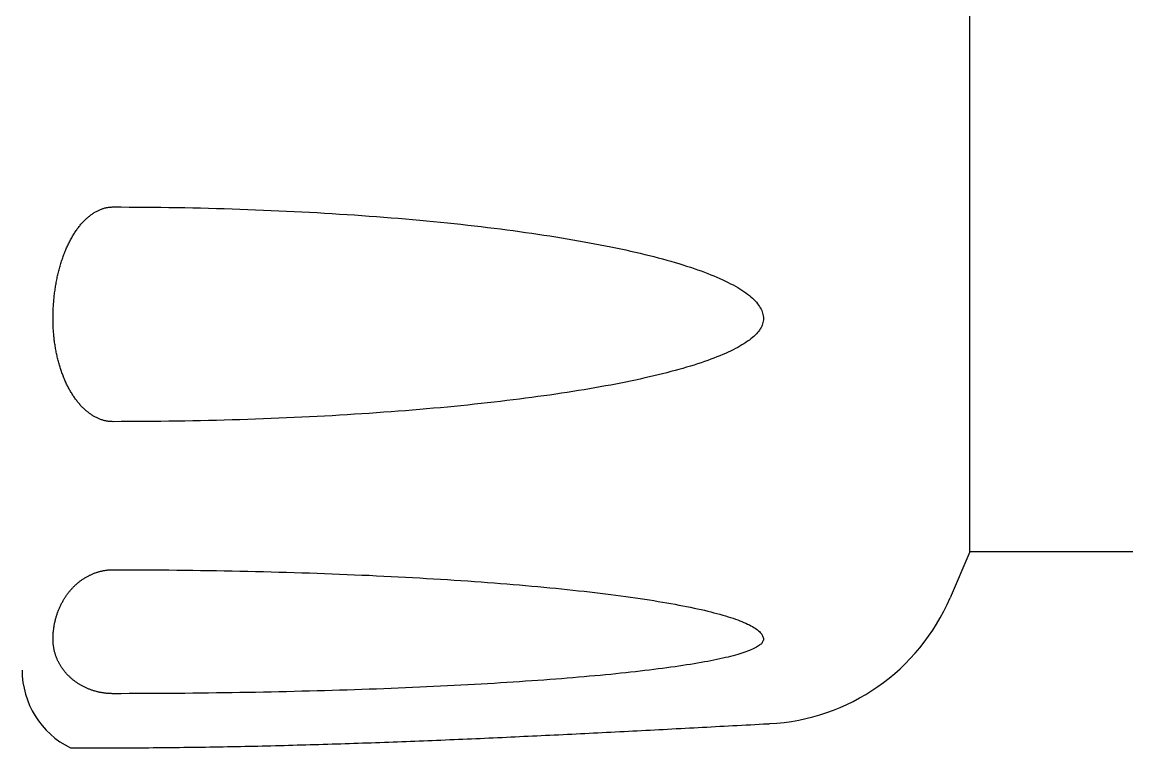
# Model space of a CAD drawing. Extents: x 71 to 290, y 122 to 219.
# Drawn here: x 151.58 to 177.86, y 157.62 to 174.88 of the extents above; entities that cross this region are included whole.
import ezdxf

# ---------------------------------------------------------------- set-up
doc = ezdxf.new("R2010")
doc.units = 0
doc.layers.get('0').update_dxf_attribs({"linetype": 'CONTINUOUS'})

msp = doc.modelspace()

# ---------------------------------------------------------------- linework, layer by layer
at = {"linetype": 'CONTINUOUS'}
for p, q in [((174.121, 162.287), (174.121, 178.242)), ((174.121, 162.287), (173.652, 161.192)), ((210.824, 162.287), (174.121, 162.287)), ((169.213, 158.194), (169.355, 158.201))]:
    msp.add_line(p, q, dxfattribs=at)
for points in [[(152.315, 167.829, 0), (152.316, 167.862, 0), (152.316, 167.894, 0), (152.316, 167.927, 0), (152.317, 167.959, 0), (152.318, 167.992, 0), (152.319, 168.024, 0), (152.321, 168.057, 0), (152.322, 168.089, 0), (152.324, 168.122, 0), (152.326, 168.154, 0), (152.328, 168.186, 0), (152.331, 168.219, 0), (152.334, 168.251, 0), (152.336, 168.283, 0), (152.34, 168.315, 0), (152.343, 168.347, 0), (152.346, 168.379, 0), (152.35, 168.411, 0), (152.354, 168.443, 0), (152.358, 168.475, 0), (152.363, 168.506, 0), (152.367, 168.538, 0), (152.372, 168.569, 0), (152.377, 168.6, 0), (152.382, 168.631, 0), (152.388, 168.662, 0), (152.393, 168.693, 0), (152.399, 168.724, 0), (152.405, 168.755, 0), (152.411, 168.785, 0), (152.418, 168.816, 0), (152.424, 168.846, 0), (152.431, 168.876, 0), (152.438, 168.906, 0), (152.445, 168.935, 0), (152.453, 168.965, 0), (152.46, 168.994, 0), (152.468, 169.024, 0), (152.476, 169.053, 0), (152.484, 169.081, 0), (152.492, 169.11, 0), (152.501, 169.139, 0), (152.51, 169.167, 0), (152.519, 169.195, 0), (152.528, 169.223, 0), (152.537, 169.25, 0), (152.546, 169.278, 0), (152.556, 169.305, 0), (152.566, 169.332, 0), (152.576, 169.359, 0), (152.586, 169.385, 0), (152.596, 169.412, 0), (152.607, 169.438, 0), (152.618, 169.464, 0), (152.629, 169.489, 0), (152.64, 169.515, 0), (152.651, 169.54, 0), (152.662, 169.564, 0), (152.674, 169.589, 0), (152.685, 169.613, 0), (152.697, 169.637, 0), (152.709, 169.661, 0), (152.721, 169.685, 0), (152.734, 169.708, 0), (152.746, 169.731, 0), (152.759, 169.753, 0), (152.772, 169.776, 0), (152.784, 169.798, 0), (152.797, 169.819, 0), (152.811, 169.841, 0), (152.824, 169.862, 0), (152.837, 169.883, 0), (152.851, 169.903, 0), (152.865, 169.924, 0), (152.879, 169.944, 0), (152.893, 169.963, 0), (152.907, 169.982, 0), (152.921, 170.001, 0), (152.936, 170.02, 0), (152.95, 170.038, 0), (152.965, 170.056, 0), (152.979, 170.074, 0), (152.994, 170.091, 0), (153.009, 170.108, 0), (153.024, 170.125, 0), (153.04, 170.141, 0), (153.055, 170.157, 0), (153.07, 170.172, 0), (153.086, 170.187, 0), (153.101, 170.202, 0), (153.117, 170.217, 0), (153.133, 170.231, 0), (153.149, 170.245, 0), (153.165, 170.258, 0), (153.181, 170.271, 0), (153.197, 170.284, 0), (153.213, 170.296, 0), (153.229, 170.308, 0), (153.246, 170.319, 0), (153.262, 170.331, 0), (153.279, 170.341, 0), (153.295, 170.352, 0), (153.312, 170.362, 0), (153.329, 170.372, 0), (153.346, 170.381, 0), (153.362, 170.39, 0), (153.379, 170.398, 0), (153.396, 170.406, 0), (153.413, 170.414, 0), (153.43, 170.421, 0), (153.448, 170.428, 0), (153.465, 170.435, 0), (153.482, 170.441, 0), (153.499, 170.447, 0), (153.516, 170.452, 0), (153.534, 170.457, 0), (153.551, 170.462, 0), (153.569, 170.466, 0), (153.586, 170.47, 0), (153.603, 170.473, 0), (153.621, 170.476, 0), (153.638, 170.479, 0), (153.656, 170.481, 0), (153.673, 170.483, 0), (153.691, 170.484, 0), (153.708, 170.485, 0), (153.726, 170.486, 0), (153.743, 170.486, 0)], [(153.743, 170.486, 0), (153.933, 170.486, 0), (154.123, 170.485, 0), (154.313, 170.484, 0), (154.502, 170.483, 0), (154.692, 170.481, 0), (154.881, 170.479, 0), (155.071, 170.476, 0), (155.26, 170.473, 0), (155.448, 170.47, 0), (155.637, 170.466, 0), (155.825, 170.462, 0), (156.013, 170.457, 0), (156.201, 170.452, 0), (156.388, 170.447, 0), (156.575, 170.441, 0), (156.761, 170.435, 0), (156.947, 170.428, 0), (157.133, 170.421, 0), (157.318, 170.414, 0), (157.502, 170.406, 0), (157.686, 170.398, 0), (157.869, 170.39, 0), (158.052, 170.381, 0), (158.234, 170.372, 0), (158.415, 170.362, 0), (158.596, 170.352, 0), (158.776, 170.341, 0), (158.955, 170.331, 0), (159.133, 170.319, 0), (159.311, 170.308, 0), (159.487, 170.296, 0), (159.663, 170.284, 0), (159.838, 170.271, 0), (160.012, 170.258, 0), (160.185, 170.245, 0), (160.357, 170.231, 0), (160.528, 170.217, 0), (160.699, 170.202, 0), (160.868, 170.187, 0), (161.036, 170.172, 0), (161.202, 170.157, 0), (161.368, 170.141, 0), (161.533, 170.125, 0), (161.696, 170.108, 0), (161.858, 170.091, 0), (162.019, 170.074, 0), (162.179, 170.056, 0), (162.338, 170.038, 0), (162.495, 170.02, 0), (162.651, 170.001, 0), (162.805, 169.982, 0), (162.958, 169.963, 0), (163.11, 169.944, 0), (163.261, 169.924, 0), (163.41, 169.903, 0), (163.557, 169.883, 0), (163.703, 169.862, 0), (163.848, 169.841, 0), (163.991, 169.819, 0), (164.132, 169.798, 0), (164.272, 169.776, 0), (164.41, 169.753, 0), (164.547, 169.731, 0), (164.682, 169.708, 0), (164.815, 169.685, 0), (164.947, 169.661, 0), (165.077, 169.637, 0), (165.205, 169.613, 0), (165.332, 169.589, 0), (165.457, 169.564, 0), (165.58, 169.54, 0), (165.701, 169.515, 0), (165.821, 169.489, 0), (165.939, 169.464, 0), (166.054, 169.438, 0), (166.169, 169.412, 0), (166.281, 169.385, 0), (166.391, 169.359, 0), (166.499, 169.332, 0), (166.606, 169.305, 0), (166.71, 169.278, 0), (166.813, 169.25, 0), (166.913, 169.223, 0), (167.012, 169.195, 0), (167.109, 169.167, 0), (167.203, 169.139, 0), (167.296, 169.11, 0), (167.386, 169.081, 0), (167.475, 169.053, 0), (167.561, 169.024, 0), (167.645, 168.994, 0), (167.728, 168.965, 0), (167.808, 168.935, 0), (167.886, 168.906, 0), (167.962, 168.876, 0), (168.035, 168.846, 0), (168.107, 168.816, 0), (168.176, 168.785, 0), (168.243, 168.755, 0), (168.309, 168.724, 0), (168.371, 168.693, 0), (168.432, 168.662, 0), (168.49, 168.631, 0), (168.547, 168.6, 0), (168.601, 168.569, 0), (168.652, 168.538, 0), (168.702, 168.506, 0), (168.749, 168.475, 0), (168.794, 168.443, 0), (168.837, 168.411, 0), (168.877, 168.379, 0), (168.916, 168.347, 0), (168.951, 168.315, 0), (168.985, 168.283, 0), (169.016, 168.251, 0), (169.045, 168.219, 0), (169.072, 168.186, 0), (169.096, 168.154, 0), (169.119, 168.122, 0), (169.138, 168.089, 0), (169.156, 168.057, 0), (169.171, 168.024, 0), (169.184, 167.992, 0), (169.194, 167.959, 0), (169.202, 167.927, 0), (169.208, 167.894, 0), (169.212, 167.862, 0), (169.213, 167.829, 0)], [(153.743, 165.381, 0), (153.726, 165.382, 0), (153.708, 165.382, 0), (153.691, 165.383, 0), (153.673, 165.384, 0), (153.656, 165.386, 0), (153.638, 165.388, 0), (153.621, 165.39, 0), (153.603, 165.393, 0), (153.586, 165.396, 0), (153.569, 165.4, 0), (153.551, 165.404, 0), (153.534, 165.408, 0), (153.516, 165.412, 0), (153.499, 165.417, 0), (153.482, 165.423, 0), (153.465, 165.428, 0), (153.448, 165.434, 0), (153.43, 165.441, 0), (153.413, 165.448, 0), (153.396, 165.455, 0), (153.379, 165.462, 0), (153.362, 165.47, 0), (153.346, 165.478, 0), (153.329, 165.487, 0), (153.312, 165.496, 0), (153.295, 165.505, 0), (153.279, 165.515, 0), (153.262, 165.524, 0), (153.246, 165.535, 0), (153.229, 165.545, 0), (153.213, 165.556, 0), (153.197, 165.568, 0), (153.181, 165.579, 0), (153.165, 165.591, 0), (153.149, 165.604, 0), (153.133, 165.616, 0), (153.117, 165.629, 0), (153.101, 165.643, 0), (153.086, 165.656, 0), (153.07, 165.67, 0), (153.055, 165.685, 0), (153.04, 165.699, 0), (153.024, 165.714, 0), (153.009, 165.73, 0), (152.994, 165.745, 0), (152.979, 165.761, 0), (152.965, 165.777, 0), (152.95, 165.794, 0), (152.936, 165.811, 0), (152.921, 165.828, 0), (152.907, 165.845, 0), (152.893, 165.863, 0), (152.879, 165.881, 0), (152.865, 165.899, 0), (152.851, 165.918, 0), (152.837, 165.937, 0), (152.824, 165.956, 0), (152.811, 165.976, 0), (152.797, 165.995, 0), (152.784, 166.015, 0), (152.772, 166.036, 0), (152.759, 166.056, 0), (152.746, 166.077, 0), (152.734, 166.098, 0), (152.721, 166.12, 0), (152.709, 166.141, 0), (152.697, 166.163, 0), (152.685, 166.185, 0), (152.674, 166.208, 0), (152.662, 166.23, 0), (152.651, 166.253, 0), (152.64, 166.276, 0), (152.629, 166.3, 0), (152.618, 166.323, 0), (152.607, 166.347, 0), (152.596, 166.371, 0), (152.586, 166.395, 0), (152.576, 166.42, 0), (152.566, 166.444, 0), (152.556, 166.469, 0), (152.546, 166.494, 0), (152.537, 166.519, 0), (152.528, 166.545, 0), (152.519, 166.571, 0), (152.51, 166.596, 0), (152.501, 166.623, 0), (152.492, 166.649, 0), (152.484, 166.675, 0), (152.476, 166.702, 0), (152.468, 166.728, 0), (152.46, 166.755, 0), (152.453, 166.782, 0), (152.445, 166.81, 0), (152.438, 166.837, 0), (152.431, 166.865, 0), (152.424, 166.892, 0), (152.418, 166.92, 0), (152.411, 166.948, 0), (152.405, 166.976, 0), (152.399, 167.004, 0), (152.393, 167.033, 0), (152.388, 167.061, 0), (152.382, 167.09, 0), (152.377, 167.118, 0), (152.372, 167.147, 0), (152.367, 167.176, 0), (152.363, 167.205, 0), (152.358, 167.234, 0), (152.354, 167.263, 0), (152.35, 167.293, 0), (152.346, 167.322, 0), (152.343, 167.351, 0), (152.34, 167.381, 0), (152.336, 167.41, 0), (152.334, 167.44, 0), (152.331, 167.47, 0), (152.328, 167.5, 0), (152.326, 167.529, 0), (152.324, 167.559, 0), (152.322, 167.589, 0), (152.321, 167.619, 0), (152.319, 167.649, 0), (152.318, 167.679, 0), (152.317, 167.709, 0), (152.316, 167.739, 0), (152.316, 167.769, 0), (152.316, 167.799, 0), (152.315, 167.829, 0)], [(169.213, 167.829, 0), (169.212, 167.799, 0), (169.208, 167.769, 0), (169.202, 167.739, 0), (169.194, 167.709, 0), (169.184, 167.679, 0), (169.171, 167.649, 0), (169.156, 167.619, 0), (169.138, 167.589, 0), (169.119, 167.559, 0), (169.096, 167.529, 0), (169.072, 167.5, 0), (169.045, 167.47, 0), (169.016, 167.44, 0), (168.985, 167.41, 0), (168.951, 167.381, 0), (168.916, 167.351, 0), (168.877, 167.322, 0), (168.837, 167.293, 0), (168.794, 167.263, 0), (168.749, 167.234, 0), (168.702, 167.205, 0), (168.652, 167.176, 0), (168.601, 167.147, 0), (168.547, 167.118, 0), (168.49, 167.09, 0), (168.432, 167.061, 0), (168.371, 167.033, 0), (168.309, 167.004, 0), (168.243, 166.976, 0), (168.176, 166.948, 0), (168.107, 166.92, 0), (168.035, 166.892, 0), (167.962, 166.865, 0), (167.886, 166.837, 0), (167.808, 166.81, 0), (167.728, 166.782, 0), (167.645, 166.755, 0), (167.561, 166.728, 0), (167.475, 166.702, 0), (167.386, 166.675, 0), (167.296, 166.649, 0), (167.203, 166.623, 0), (167.109, 166.596, 0), (167.012, 166.571, 0), (166.913, 166.545, 0), (166.813, 166.519, 0), (166.71, 166.494, 0), (166.606, 166.469, 0), (166.499, 166.444, 0), (166.391, 166.42, 0), (166.281, 166.395, 0), (166.169, 166.371, 0), (166.054, 166.347, 0), (165.939, 166.323, 0), (165.821, 166.3, 0), (165.701, 166.276, 0), (165.58, 166.253, 0), (165.457, 166.23, 0), (165.332, 166.208, 0), (165.205, 166.185, 0), (165.077, 166.163, 0), (164.947, 166.141, 0), (164.815, 166.12, 0), (164.682, 166.098, 0), (164.547, 166.077, 0), (164.41, 166.056, 0), (164.272, 166.036, 0), (164.132, 166.015, 0), (163.991, 165.995, 0), (163.848, 165.976, 0), (163.703, 165.956, 0), (163.557, 165.937, 0), (163.41, 165.918, 0), (163.261, 165.899, 0), (163.11, 165.881, 0), (162.958, 165.863, 0), (162.805, 165.845, 0), (162.651, 165.828, 0), (162.495, 165.811, 0), (162.338, 165.794, 0), (162.179, 165.777, 0), (162.019, 165.761, 0), (161.858, 165.745, 0), (161.696, 165.73, 0), (161.533, 165.714, 0), (161.368, 165.699, 0), (161.202, 165.685, 0), (161.036, 165.67, 0), (160.868, 165.656, 0), (160.699, 165.643, 0), (160.528, 165.629, 0), (160.357, 165.616, 0), (160.185, 165.604, 0), (160.012, 165.591, 0), (159.838, 165.579, 0), (159.663, 165.568, 0), (159.487, 165.556, 0), (159.311, 165.545, 0), (159.133, 165.535, 0), (158.955, 165.524, 0), (158.776, 165.515, 0), (158.596, 165.505, 0), (158.415, 165.496, 0), (158.234, 165.487, 0), (158.052, 165.478, 0), (157.869, 165.47, 0), (157.686, 165.462, 0), (157.502, 165.455, 0), (157.318, 165.448, 0), (157.133, 165.441, 0), (156.947, 165.434, 0), (156.761, 165.428, 0), (156.575, 165.423, 0), (156.388, 165.417, 0), (156.201, 165.412, 0), (156.013, 165.408, 0), (155.825, 165.404, 0), (155.637, 165.4, 0), (155.448, 165.396, 0), (155.26, 165.393, 0), (155.071, 165.39, 0), (154.881, 165.388, 0), (154.692, 165.386, 0), (154.502, 165.384, 0), (154.313, 165.383, 0), (154.123, 165.382, 0), (153.933, 165.382, 0), (153.743, 165.381, 0)], [(152.315, 160.206, 0), (152.316, 160.227, 0), (152.316, 160.247, 0), (152.316, 160.267, 0), (152.317, 160.288, 0), (152.318, 160.308, 0), (152.319, 160.328, 0), (152.321, 160.348, 0), (152.322, 160.369, 0), (152.324, 160.389, 0), (152.326, 160.409, 0), (152.328, 160.429, 0), (152.331, 160.449, 0), (152.334, 160.469, 0), (152.336, 160.489, 0), (152.34, 160.509, 0), (152.343, 160.529, 0), (152.346, 160.549, 0), (152.35, 160.569, 0), (152.354, 160.589, 0), (152.358, 160.608, 0), (152.363, 160.628, 0), (152.367, 160.648, 0), (152.372, 160.667, 0), (152.377, 160.687, 0), (152.382, 160.706, 0), (152.388, 160.726, 0), (152.393, 160.745, 0), (152.399, 160.764, 0), (152.405, 160.783, 0), (152.411, 160.802, 0), (152.418, 160.821, 0), (152.424, 160.84, 0), (152.431, 160.858, 0), (152.438, 160.877, 0), (152.445, 160.896, 0), (152.453, 160.914, 0), (152.46, 160.932, 0), (152.468, 160.95, 0), (152.476, 160.969, 0), (152.484, 160.987, 0), (152.492, 161.004, 0), (152.501, 161.022, 0), (152.51, 161.04, 0), (152.519, 161.057, 0), (152.528, 161.075, 0), (152.537, 161.092, 0), (152.546, 161.109, 0), (152.556, 161.126, 0), (152.566, 161.143, 0), (152.576, 161.159, 0), (152.586, 161.176, 0), (152.596, 161.192, 0), (152.607, 161.208, 0), (152.618, 161.225, 0), (152.629, 161.241, 0), (152.64, 161.256, 0), (152.651, 161.272, 0), (152.662, 161.287, 0), (152.674, 161.303, 0), (152.685, 161.318, 0), (152.697, 161.333, 0), (152.709, 161.348, 0), (152.721, 161.362, 0), (152.734, 161.377, 0), (152.746, 161.391, 0), (152.759, 161.405, 0), (152.772, 161.419, 0), (152.784, 161.433, 0), (152.797, 161.446, 0), (152.811, 161.46, 0), (152.824, 161.473, 0), (152.837, 161.486, 0), (152.851, 161.499, 0), (152.865, 161.511, 0), (152.879, 161.524, 0), (152.893, 161.536, 0), (152.907, 161.548, 0), (152.921, 161.559, 0), (152.936, 161.571, 0), (152.95, 161.582, 0), (152.965, 161.594, 0), (152.979, 161.605, 0), (152.994, 161.615, 0), (153.009, 161.626, 0), (153.024, 161.636, 0), (153.04, 161.646, 0), (153.055, 161.656, 0), (153.07, 161.666, 0), (153.086, 161.675, 0), (153.101, 161.685, 0), (153.117, 161.694, 0), (153.133, 161.703, 0), (153.149, 161.711, 0), (153.165, 161.719, 0), (153.181, 161.728, 0), (153.197, 161.735, 0), (153.213, 161.743, 0), (153.229, 161.751, 0), (153.246, 161.758, 0), (153.262, 161.765, 0), (153.279, 161.771, 0), (153.295, 161.778, 0), (153.312, 161.784, 0), (153.329, 161.79, 0), (153.346, 161.796, 0), (153.362, 161.801, 0), (153.379, 161.807, 0), (153.396, 161.812, 0), (153.413, 161.817, 0), (153.43, 161.821, 0), (153.448, 161.826, 0), (153.465, 161.83, 0), (153.482, 161.833, 0), (153.499, 161.837, 0), (153.516, 161.84, 0), (153.534, 161.843, 0), (153.551, 161.846, 0), (153.569, 161.849, 0), (153.586, 161.851, 0), (153.603, 161.853, 0), (153.621, 161.855, 0), (153.638, 161.857, 0), (153.656, 161.858, 0), (153.673, 161.859, 0), (153.691, 161.86, 0), (153.708, 161.861, 0), (153.726, 161.861, 0), (153.743, 161.861, 0)], [(153.743, 161.861, 0), (153.933, 161.861, 0), (154.123, 161.861, 0), (154.313, 161.86, 0), (154.502, 161.859, 0), (154.692, 161.858, 0), (154.881, 161.857, 0), (155.071, 161.855, 0), (155.26, 161.853, 0), (155.448, 161.851, 0), (155.637, 161.849, 0), (155.825, 161.846, 0), (156.013, 161.843, 0), (156.201, 161.84, 0), (156.388, 161.837, 0), (156.575, 161.833, 0), (156.761, 161.83, 0), (156.947, 161.826, 0), (157.133, 161.821, 0), (157.318, 161.817, 0), (157.502, 161.812, 0), (157.686, 161.807, 0), (157.869, 161.801, 0), (158.052, 161.796, 0), (158.234, 161.79, 0), (158.415, 161.784, 0), (158.596, 161.778, 0), (158.776, 161.771, 0), (158.955, 161.765, 0), (159.133, 161.758, 0), (159.311, 161.751, 0), (159.487, 161.743, 0), (159.663, 161.735, 0), (159.838, 161.728, 0), (160.012, 161.719, 0), (160.185, 161.711, 0), (160.357, 161.703, 0), (160.528, 161.694, 0), (160.699, 161.685, 0), (160.868, 161.675, 0), (161.036, 161.666, 0), (161.202, 161.656, 0), (161.368, 161.646, 0), (161.533, 161.636, 0), (161.696, 161.626, 0), (161.858, 161.615, 0), (162.019, 161.605, 0), (162.179, 161.594, 0), (162.338, 161.582, 0), (162.495, 161.571, 0), (162.651, 161.559, 0), (162.805, 161.548, 0), (162.958, 161.536, 0), (163.11, 161.524, 0), (163.261, 161.511, 0), (163.41, 161.499, 0), (163.557, 161.486, 0), (163.703, 161.473, 0), (163.848, 161.46, 0), (163.991, 161.446, 0), (164.132, 161.433, 0), (164.272, 161.419, 0), (164.41, 161.405, 0), (164.547, 161.391, 0), (164.682, 161.377, 0), (164.815, 161.362, 0), (164.947, 161.348, 0), (165.077, 161.333, 0), (165.205, 161.318, 0), (165.332, 161.303, 0), (165.457, 161.287, 0), (165.58, 161.272, 0), (165.701, 161.256, 0), (165.821, 161.241, 0), (165.939, 161.225, 0), (166.054, 161.208, 0), (166.169, 161.192, 0), (166.281, 161.176, 0), (166.391, 161.159, 0), (166.499, 161.143, 0), (166.606, 161.126, 0), (166.71, 161.109, 0), (166.813, 161.092, 0), (166.913, 161.075, 0), (167.012, 161.057, 0), (167.109, 161.04, 0), (167.203, 161.022, 0), (167.296, 161.004, 0), (167.386, 160.987, 0), (167.475, 160.969, 0), (167.561, 160.95, 0), (167.645, 160.932, 0), (167.728, 160.914, 0), (167.808, 160.896, 0), (167.886, 160.877, 0), (167.962, 160.858, 0), (168.035, 160.84, 0), (168.107, 160.821, 0), (168.176, 160.802, 0), (168.243, 160.783, 0), (168.309, 160.764, 0), (168.371, 160.745, 0), (168.432, 160.726, 0), (168.49, 160.706, 0), (168.547, 160.687, 0), (168.601, 160.667, 0), (168.652, 160.648, 0), (168.702, 160.628, 0), (168.749, 160.608, 0), (168.794, 160.589, 0), (168.837, 160.569, 0), (168.877, 160.549, 0), (168.916, 160.529, 0), (168.951, 160.509, 0), (168.985, 160.489, 0), (169.016, 160.469, 0), (169.045, 160.449, 0), (169.072, 160.429, 0), (169.096, 160.409, 0), (169.119, 160.389, 0), (169.138, 160.369, 0), (169.156, 160.348, 0), (169.171, 160.328, 0), (169.184, 160.308, 0), (169.194, 160.288, 0), (169.202, 160.267, 0), (169.208, 160.247, 0), (169.212, 160.227, 0), (169.213, 160.206, 0)], [(153.743, 158.914, 0), (153.726, 158.914, 0), (153.708, 158.915, 0), (153.691, 158.915, 0), (153.673, 158.916, 0), (153.656, 158.917, 0), (153.638, 158.918, 0), (153.621, 158.919, 0), (153.603, 158.921, 0), (153.586, 158.922, 0), (153.569, 158.924, 0), (153.551, 158.926, 0), (153.534, 158.928, 0), (153.516, 158.931, 0), (153.499, 158.933, 0), (153.482, 158.936, 0), (153.465, 158.939, 0), (153.448, 158.942, 0), (153.43, 158.946, 0), (153.413, 158.949, 0), (153.396, 158.953, 0), (153.379, 158.957, 0), (153.362, 158.961, 0), (153.346, 158.965, 0), (153.329, 158.97, 0), (153.312, 158.975, 0), (153.295, 158.979, 0), (153.279, 158.985, 0), (153.262, 158.99, 0), (153.246, 158.995, 0), (153.229, 159.001, 0), (153.213, 159.007, 0), (153.197, 159.013, 0), (153.181, 159.019, 0), (153.165, 159.025, 0), (153.149, 159.032, 0), (153.133, 159.038, 0), (153.117, 159.045, 0), (153.101, 159.052, 0), (153.086, 159.059, 0), (153.07, 159.067, 0), (153.055, 159.074, 0), (153.04, 159.082, 0), (153.024, 159.09, 0), (153.009, 159.098, 0), (152.994, 159.106, 0), (152.979, 159.115, 0), (152.965, 159.123, 0), (152.95, 159.132, 0), (152.936, 159.141, 0), (152.921, 159.15, 0), (152.907, 159.159, 0), (152.893, 159.169, 0), (152.879, 159.178, 0), (152.865, 159.188, 0), (152.851, 159.198, 0), (152.837, 159.208, 0), (152.824, 159.218, 0), (152.811, 159.228, 0), (152.797, 159.238, 0), (152.784, 159.249, 0), (152.772, 159.26, 0), (152.759, 159.271, 0), (152.746, 159.282, 0), (152.734, 159.293, 0), (152.721, 159.304, 0), (152.709, 159.315, 0), (152.697, 159.327, 0), (152.685, 159.339, 0), (152.674, 159.35, 0), (152.662, 159.362, 0), (152.651, 159.374, 0), (152.64, 159.387, 0), (152.629, 159.399, 0), (152.618, 159.411, 0), (152.607, 159.424, 0), (152.596, 159.437, 0), (152.586, 159.449, 0), (152.576, 159.462, 0), (152.566, 159.475, 0), (152.556, 159.489, 0), (152.546, 159.502, 0), (152.537, 159.515, 0), (152.528, 159.529, 0), (152.519, 159.542, 0), (152.51, 159.556, 0), (152.501, 159.569, 0), (152.492, 159.583, 0), (152.484, 159.597, 0), (152.476, 159.611, 0), (152.468, 159.625, 0), (152.46, 159.64, 0), (152.453, 159.654, 0), (152.445, 159.668, 0), (152.438, 159.683, 0), (152.431, 159.697, 0), (152.424, 159.712, 0), (152.418, 159.727, 0), (152.411, 159.741, 0), (152.405, 159.756, 0), (152.399, 159.771, 0), (152.393, 159.786, 0), (152.388, 159.801, 0), (152.382, 159.816, 0), (152.377, 159.831, 0), (152.372, 159.846, 0), (152.367, 159.862, 0), (152.363, 159.877, 0), (152.358, 159.892, 0), (152.354, 159.908, 0), (152.35, 159.923, 0), (152.346, 159.939, 0), (152.343, 159.954, 0), (152.34, 159.97, 0), (152.336, 159.985, 0), (152.334, 160.001, 0), (152.331, 160.017, 0), (152.328, 160.032, 0), (152.326, 160.048, 0), (152.324, 160.064, 0), (152.322, 160.08, 0), (152.321, 160.095, 0), (152.319, 160.111, 0), (152.318, 160.127, 0), (152.317, 160.143, 0), (152.316, 160.159, 0), (152.316, 160.175, 0), (152.316, 160.19, 0), (152.315, 160.206, 0)], [(169.213, 160.206, 0), (169.212, 160.19, 0), (169.208, 160.175, 0), (169.202, 160.159, 0), (169.194, 160.143, 0), (169.184, 160.127, 0), (169.171, 160.111, 0), (169.156, 160.095, 0), (169.138, 160.08, 0), (169.119, 160.064, 0), (169.096, 160.048, 0), (169.072, 160.032, 0), (169.045, 160.017, 0), (169.016, 160.001, 0), (168.985, 159.985, 0), (168.951, 159.97, 0), (168.916, 159.954, 0), (168.877, 159.939, 0), (168.837, 159.923, 0), (168.794, 159.908, 0), (168.749, 159.892, 0), (168.702, 159.877, 0), (168.652, 159.862, 0), (168.601, 159.846, 0), (168.547, 159.831, 0), (168.49, 159.816, 0), (168.432, 159.801, 0), (168.371, 159.786, 0), (168.309, 159.771, 0), (168.243, 159.756, 0), (168.176, 159.741, 0), (168.107, 159.727, 0), (168.035, 159.712, 0), (167.962, 159.697, 0), (167.886, 159.683, 0), (167.808, 159.668, 0), (167.728, 159.654, 0), (167.645, 159.64, 0), (167.561, 159.625, 0), (167.475, 159.611, 0), (167.386, 159.597, 0), (167.296, 159.583, 0), (167.203, 159.569, 0), (167.109, 159.556, 0), (167.012, 159.542, 0), (166.913, 159.529, 0), (166.813, 159.515, 0), (166.71, 159.502, 0), (166.606, 159.489, 0), (166.499, 159.475, 0), (166.391, 159.462, 0), (166.281, 159.449, 0), (166.169, 159.437, 0), (166.054, 159.424, 0), (165.939, 159.411, 0), (165.821, 159.399, 0), (165.701, 159.387, 0), (165.58, 159.374, 0), (165.457, 159.362, 0), (165.332, 159.35, 0), (165.205, 159.339, 0), (165.077, 159.327, 0), (164.947, 159.315, 0), (164.815, 159.304, 0), (164.682, 159.293, 0), (164.547, 159.282, 0), (164.41, 159.271, 0), (164.272, 159.26, 0), (164.132, 159.249, 0), (163.991, 159.238, 0), (163.848, 159.228, 0), (163.703, 159.218, 0), (163.557, 159.208, 0), (163.41, 159.198, 0), (163.261, 159.188, 0), (163.11, 159.178, 0), (162.958, 159.169, 0), (162.805, 159.159, 0), (162.651, 159.15, 0), (162.495, 159.141, 0), (162.338, 159.132, 0), (162.179, 159.123, 0), (162.019, 159.115, 0), (161.858, 159.106, 0), (161.696, 159.098, 0), (161.533, 159.09, 0), (161.368, 159.082, 0), (161.202, 159.074, 0), (161.036, 159.067, 0), (160.868, 159.059, 0), (160.699, 159.052, 0), (160.528, 159.045, 0), (160.357, 159.038, 0), (160.185, 159.032, 0), (160.012, 159.025, 0), (159.838, 159.019, 0), (159.663, 159.013, 0), (159.487, 159.007, 0), (159.311, 159.001, 0), (159.133, 158.995, 0), (158.955, 158.99, 0), (158.776, 158.985, 0), (158.596, 158.979, 0), (158.415, 158.975, 0), (158.234, 158.97, 0), (158.052, 158.965, 0), (157.869, 158.961, 0), (157.686, 158.957, 0), (157.502, 158.953, 0), (157.318, 158.949, 0), (157.133, 158.946, 0), (156.947, 158.942, 0), (156.761, 158.939, 0), (156.575, 158.936, 0), (156.388, 158.933, 0), (156.201, 158.931, 0), (156.013, 158.928, 0), (155.825, 158.926, 0), (155.637, 158.924, 0), (155.448, 158.922, 0), (155.26, 158.921, 0), (155.071, 158.919, 0), (154.881, 158.918, 0), (154.692, 158.917, 0), (154.502, 158.916, 0), (154.313, 158.915, 0), (154.123, 158.915, 0), (153.933, 158.914, 0), (153.743, 158.914, 0)]]:
    msp.add_polyline3d(points, dxfattribs=at)
msp.add_polyline3d([(152.729, 157.626, 0), (152.833, 157.626, 0), (152.937, 157.626, 0), (153.041, 157.626, 0), (153.144, 157.625, 0), (153.248, 157.625, 0), (153.352, 157.625, 0), (153.455, 157.625, 0), (153.559, 157.626, 0), (153.663, 157.626, 0), (153.767, 157.626, 0), (153.87, 157.626, 0), (153.974, 157.627, 0), (154.078, 157.627, 0), (154.182, 157.627, 0), (154.285, 157.628, 0), (154.389, 157.629, 0), (154.493, 157.629, 0), (154.596, 157.63, 0), (154.7, 157.631, 0), (154.804, 157.632, 0), (154.908, 157.633, 0), (155.011, 157.634, 0), (155.115, 157.635, 0), (155.219, 157.636, 0), (155.322, 157.637, 0), (155.426, 157.639, 0), (155.53, 157.64, 0), (155.634, 157.642, 0), (155.737, 157.643, 0), (155.841, 157.645, 0), (155.945, 157.646, 0), (156.048, 157.648, 0), (156.152, 157.65, 0), (156.256, 157.651, 0), (156.36, 157.653, 0), (156.463, 157.655, 0), (156.567, 157.657, 0), (156.671, 157.659, 0), (156.774, 157.661, 0), (156.878, 157.664, 0), (156.982, 157.666, 0), (157.085, 157.668, 0), (157.189, 157.67, 0), (157.293, 157.673, 0), (157.396, 157.675, 0), (157.5, 157.678, 0), (157.604, 157.68, 0), (157.708, 157.683, 0), (157.811, 157.685, 0), (157.915, 157.688, 0), (158.019, 157.691, 0), (158.122, 157.694, 0), (158.226, 157.697, 0), (158.33, 157.699, 0), (158.433, 157.702, 0), (158.537, 157.705, 0), (158.641, 157.709, 0), (158.744, 157.712, 0), (158.848, 157.715, 0), (158.952, 157.718, 0), (159.055, 157.721, 0), (159.159, 157.725, 0), (159.263, 157.728, 0), (159.366, 157.731, 0), (159.47, 157.735, 0), (159.574, 157.738, 0), (159.677, 157.742, 0), (159.781, 157.745, 0), (159.885, 157.749, 0), (159.988, 157.753, 0), (160.092, 157.756, 0), (160.196, 157.76, 0), (160.299, 157.764, 0), (160.403, 157.768, 0), (160.507, 157.772, 0), (160.61, 157.776, 0), (160.714, 157.779, 0), (160.818, 157.783, 0), (160.921, 157.787, 0), (161.025, 157.792, 0), (161.129, 157.796, 0), (161.232, 157.8, 0), (161.336, 157.804, 0), (161.44, 157.808, 0), (161.543, 157.812, 0), (161.647, 157.817, 0), (161.751, 157.821, 0), (161.854, 157.825, 0), (161.958, 157.83, 0), (162.062, 157.834, 0), (162.165, 157.839, 0), (162.269, 157.843, 0), (162.373, 157.848, 0), (162.476, 157.852, 0), (162.58, 157.857, 0), (162.684, 157.862, 0), (162.787, 157.866, 0), (162.891, 157.871, 0), (162.995, 157.876, 0), (163.098, 157.88, 0), (163.202, 157.885, 0), (163.305, 157.89, 0), (163.409, 157.895, 0), (163.513, 157.9, 0), (163.616, 157.904, 0), (163.72, 157.909, 0), (163.824, 157.914, 0), (163.927, 157.919, 0), (164.031, 157.924, 0), (164.135, 157.929, 0), (164.238, 157.934, 0), (164.342, 157.939, 0), (164.446, 157.944, 0), (164.549, 157.949, 0), (164.653, 157.955, 0), (164.756, 157.96, 0), (164.86, 157.965, 0), (164.964, 157.97, 0), (165.067, 157.975, 0), (165.171, 157.98, 0), (165.275, 157.986, 0), (165.378, 157.991, 0), (165.482, 157.996, 0), (165.586, 158.001, 0), (165.689, 158.007, 0), (165.793, 158.012, 0), (165.896, 158.017, 0), (166, 158.023, 0), (166.104, 158.028, 0), (166.207, 158.034, 0), (166.311, 158.039, 0), (166.415, 158.044, 0), (166.518, 158.05, 0), (166.622, 158.055, 0), (166.726, 158.061, 0), (166.829, 158.066, 0), (166.933, 158.072, 0), (167.036, 158.077, 0), (167.14, 158.083, 0), (167.244, 158.088, 0), (167.347, 158.094, 0), (167.451, 158.099, 0), (167.555, 158.105, 0), (167.658, 158.11, 0), (167.762, 158.116, 0), (167.866, 158.121, 0), (167.969, 158.127, 0), (168.073, 158.132, 0), (168.176, 158.138, 0), (168.28, 158.143, 0), (168.384, 158.149, 0), (168.487, 158.155, 0), (168.591, 158.16, 0), (168.695, 158.166, 0), (168.798, 158.171, 0), (168.902, 158.177, 0), (169.006, 158.183, 0), (169.109, 158.188, 0), (169.213, 158.194, 0)])
for centre, radius, start, end in [((169.107, 163.139), 4.944, 272.877, 336.816), ((153.64, 159.474), 2.06, 180, 243.7659)]:
    msp.add_arc(centre, radius, start, end, dxfattribs=at)

doc.saveas('drawing.dxf')
